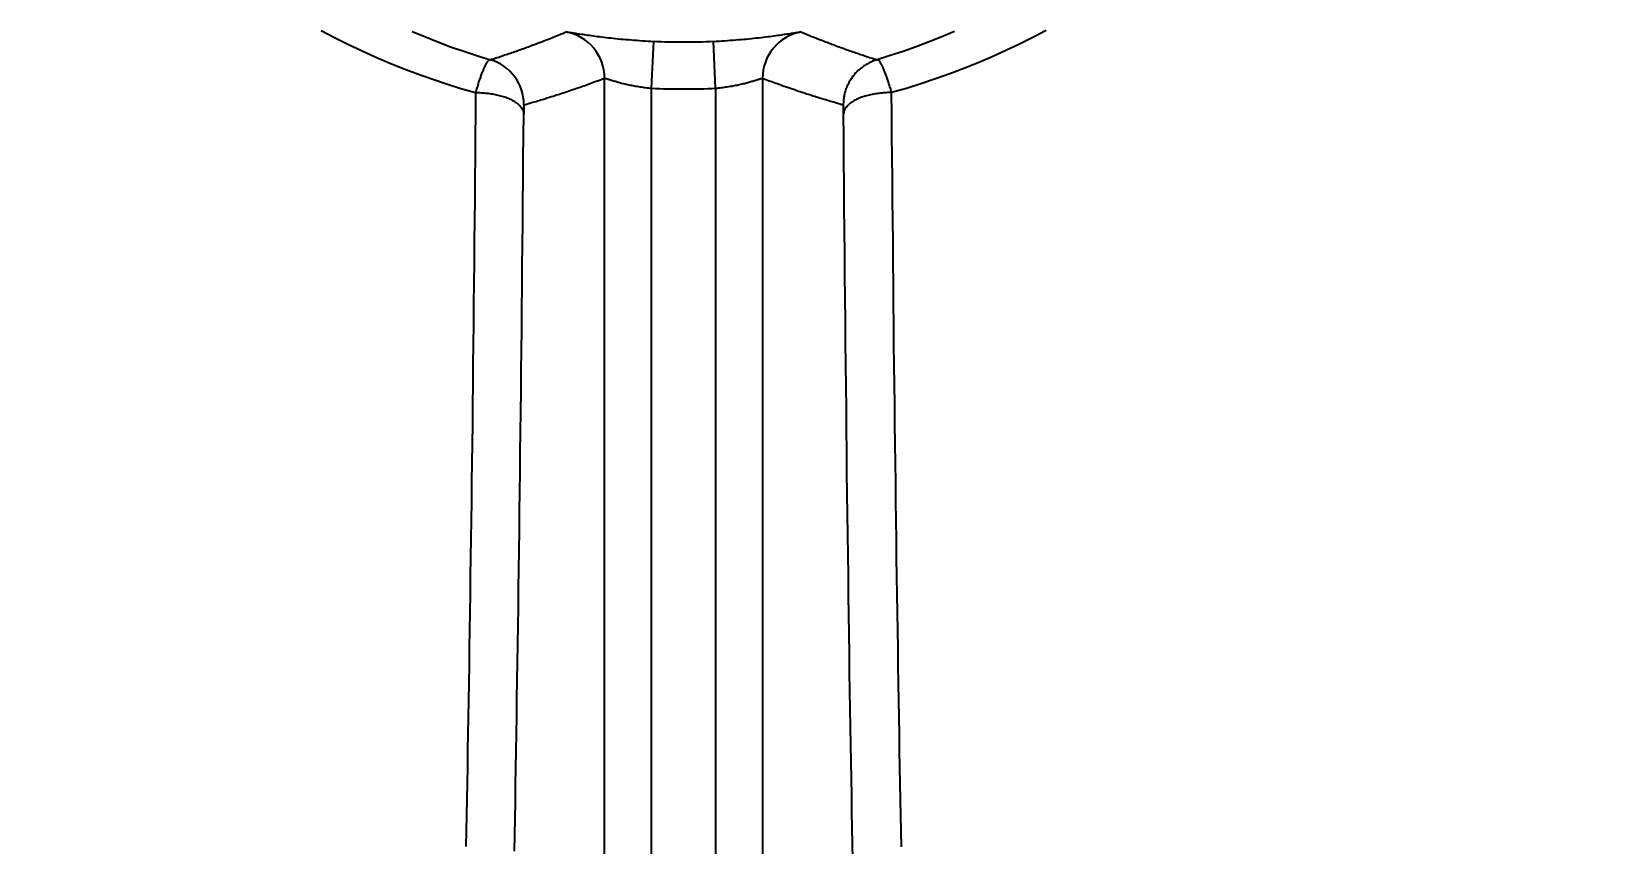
# Model space of a CAD drawing. Extents: x 0 to 395, y 0 to 289.
# Drawn here: x 110.51 to 120.61, y 237.98 to 243.16 of the extents above; entities that cross this region are included whole.
import ezdxf

# ---------------------------------------------------------------- set-up
doc = ezdxf.new("R2010")
doc.units = 0
doc.header["$LTSCALE"] = 10
doc.header["$MEASUREMENT"] = 0
doc.header["$PDMODE"] = 3
doc.header["$PDSIZE"] = -10
doc.layers.get('0').update_dxf_attribs({"linetype": 'CONTINUOUS'})
doc.layers.get('DEFPOINTS').update_dxf_attribs({"linetype": 'CONTINUOUS'})
doc.layers.add('1', color=7, linetype='CONTINUOUS')
doc.styles.add('Daelim Dimension', font='')
doc.styles.get('Daelim Dimension').set_extended_font_data('나눔고딕')
doc.dimstyles.new('DEFAULT', dxfattribs={"dimscale": 2, "dimtxt": 2, "dimasz": 2, "dimexe": 0, "dimexo": 2, "dimgap": 1, "dimtad": 1, "dimdec": 0, "dimzin": 9, "dimdsep": 46, "dimtxsty": 'Daelim Dimension', "dimcen": 0.5, "dimclrd": 5, "dimclre": 5, "dimclrt": 256, "dimadec": 1, "dimazin": 0, "dimtfac": 1, "dimtdec": 0, "dimtix": 1, "dimtmove": 0, "dimatfit": 3, "dimfxl": 1, "dimtolj": 1, "dimtzin": 1, "dimlwd": 9, "dimlwe": 9, "dimarcsym": 0})

# ---------------------------------------------------------------- blocks, each defined once
blk = doc.blocks.new('*D2')
at = {"color": 5, "linetype": 'ByBlock', "lineweight": 9, "ltscale": 0.5, "transparency": 16777216}
for p, q in [((118.67, 247.167), (149.411, 247.167)), ((149.411, 243.167), (149.411, 228.668)), ((120.97, 224.668), (149.411, 224.668))]:
    blk.add_line(p, q, dxfattribs=at)
at = {"color": 5, "ltscale": 0.5, "transparency": 16777216}
for points in [[(148.744, 243.167), (150.078, 243.167), (149.411, 247.167)], [(148.744, 228.668), (150.078, 228.668), (149.411, 224.668)]]:
    blk.add_solid(points, dxfattribs=at)
at = {"layer": 'DEFPOINTS', "color": 0, "ltscale": 0.5, "transparency": 16777216}
for p in [(114.67, 247.167), (116.97, 224.668), (149.411, 224.668)]:
    blk.add_point(p, dxfattribs=at)
at = {"color": 7, "ltscale": 0.5, "transparency": 16777216, "insert": (143.99, 235.917), "char_height": 6, "attachment_point": 5, "rotation": 90, "style": 'Daelim Dimension'}
blk.add_mtext('\\A1;22.5', dxfattribs=at)
blk = doc.blocks.new('*D7')
at = {"color": 5, "linetype": 'ByBlock', "lineweight": 9, "ltscale": 0.5, "transparency": 16777216}
for p, q in [((110.67, 270.43), (71.782, 270.43)), ((71.782, 266.43), (71.782, 213.906)), ((110.67, 209.906), (71.782, 209.906))]:
    blk.add_line(p, q, dxfattribs=at)
at = {"color": 5, "ltscale": 0.5, "transparency": 16777216}
for points in [[(71.116, 266.43), (72.449, 266.43), (71.782, 270.43)], [(71.116, 213.906), (72.449, 213.906), (71.782, 209.906)]]:
    blk.add_solid(points, dxfattribs=at)
at = {"layer": 'DEFPOINTS', "color": 0, "ltscale": 0.5, "transparency": 16777216}
for p in [(114.67, 270.43), (71.782, 209.906), (114.67, 209.906)]:
    blk.add_point(p, dxfattribs=at)
at = {"color": 7, "ltscale": 0.5, "transparency": 16777216, "insert": (66.516, 240.168), "char_height": 6, "attachment_point": 5, "rotation": 90, "style": 'Daelim Dimension'}
blk.add_mtext('\\A1;61', dxfattribs=at)

msp = doc.modelspace()

# ---------------------------------------------------------------- linework, layer by layer
at = {"layer": '1'}
for p, q in [((114.465, 242.797), (114.479, 243.096)), ((114.874, 242.797), (114.86, 243.096)), ((114.165, 234.325), (114.165, 242.861)), ((114.465, 234.325), (114.465, 242.797)), ((114.874, 242.797), (114.874, 234.325)), ((115.174, 242.861), (115.174, 234.325))]:
    msp.add_line(p, q, dxfattribs=at)
for points in [[(112.355, 243.165), (112.44, 243.121), (112.526, 243.078), (112.613, 243.037), (112.701, 242.997), (112.79, 242.96), (112.88, 242.923), (112.971, 242.889), (113.062, 242.856), (113.155, 242.825), (113.248, 242.796), (113.342, 242.769)], [(112.937, 243.16), (113.018, 243.126), (113.1, 243.093), (113.182, 243.062), (113.266, 243.033), (113.35, 243.005), (113.435, 242.979)], [(113.435, 242.979), (113.444, 242.982), (113.453, 242.984), (113.462, 242.987), (113.471, 242.99), (113.48, 242.993), (113.49, 242.996), (113.499, 242.999), (113.508, 243.002), (113.517, 243.006), (113.527, 243.009), (113.536, 243.012), (113.545, 243.015), (113.555, 243.018), (113.564, 243.021), (113.574, 243.025), (113.583, 243.028), (113.592, 243.031), (113.602, 243.034), (113.611, 243.038), (113.621, 243.041), (113.631, 243.045), (113.64, 243.048), (113.65, 243.051), (113.66, 243.055), (113.669, 243.058), (113.679, 243.062), (113.689, 243.066), (113.699, 243.069), (113.708, 243.073), (113.718, 243.076), (113.728, 243.08), (113.738, 243.084), (113.748, 243.088), (113.758, 243.091), (113.768, 243.095), (113.778, 243.099), (113.788, 243.103), (113.798, 243.107), (113.808, 243.111), (113.818, 243.115), (113.828, 243.119), (113.838, 243.123), (113.848, 243.127), (113.858, 243.131), (113.869, 243.135), (113.879, 243.139), (113.889, 243.143), (113.9, 243.147), (113.91, 243.152), (113.92, 243.156)], [(113.92, 243.156), (113.921, 243.156), (113.922, 243.156), (113.923, 243.156), (113.925, 243.156), (113.928, 243.155), (113.931, 243.155), (113.934, 243.155), (113.938, 243.154), (113.943, 243.153), (113.948, 243.153), (113.954, 243.152), (113.96, 243.151), (113.966, 243.15), (113.973, 243.149), (113.981, 243.148), (113.989, 243.146), (113.997, 243.145), (114.006, 243.144), (114.015, 243.142), (114.025, 243.141), (114.035, 243.139), (114.046, 243.138), (114.057, 243.136), (114.068, 243.135), (114.08, 243.133), (114.093, 243.131), (114.105, 243.13), (114.119, 243.128), (114.132, 243.126), (114.146, 243.125), (114.16, 243.123), (114.175, 243.121), (114.19, 243.119), (114.205, 243.118), (114.221, 243.116), (114.236, 243.114), (114.252, 243.113), (114.269, 243.111), (114.285, 243.11), (114.302, 243.108), (114.319, 243.107), (114.337, 243.105), (114.354, 243.104), (114.372, 243.103), (114.389, 243.101), (114.407, 243.1), (114.425, 243.099), (114.443, 243.098), (114.461, 243.097), (114.479, 243.096)], [(114.86, 243.096), (114.878, 243.097), (114.896, 243.098), (114.914, 243.099), (114.932, 243.1), (114.95, 243.101), (114.968, 243.103), (114.985, 243.104), (115.003, 243.105), (115.02, 243.107), (115.037, 243.108), (115.054, 243.11), (115.07, 243.111), (115.087, 243.113), (115.103, 243.114), (115.119, 243.116), (115.134, 243.118), (115.15, 243.119), (115.165, 243.121), (115.179, 243.123), (115.193, 243.125), (115.207, 243.126), (115.221, 243.128), (115.234, 243.13), (115.247, 243.131), (115.259, 243.133), (115.271, 243.135), (115.283, 243.136), (115.294, 243.138), (115.304, 243.139), (115.315, 243.141), (115.324, 243.142), (115.334, 243.144), (115.343, 243.145), (115.351, 243.146), (115.359, 243.148), (115.366, 243.149), (115.373, 243.15), (115.38, 243.151), (115.386, 243.152), (115.391, 243.153), (115.397, 243.153), (115.401, 243.154), (115.405, 243.155), (115.409, 243.155), (115.412, 243.155), (115.414, 243.156), (115.416, 243.156), (115.418, 243.156), (115.419, 243.156), (115.419, 243.156)], [(115.419, 243.156), (115.429, 243.152), (115.439, 243.148), (115.449, 243.144), (115.459, 243.14), (115.469, 243.136), (115.478, 243.132), (115.488, 243.128), (115.498, 243.124), (115.508, 243.12), (115.518, 243.116), (115.527, 243.112), (115.537, 243.108), (115.547, 243.105), (115.557, 243.101), (115.567, 243.097), (115.576, 243.093), (115.586, 243.09), (115.596, 243.086), (115.606, 243.082), (115.615, 243.079), (115.625, 243.075), (115.635, 243.071), (115.645, 243.068), (115.654, 243.064), (115.664, 243.061), (115.674, 243.057), (115.683, 243.054), (115.693, 243.05), (115.703, 243.047), (115.712, 243.043), (115.722, 243.04), (115.732, 243.036), (115.741, 243.033), (115.751, 243.03), (115.761, 243.026), (115.77, 243.023), (115.78, 243.02), (115.79, 243.016), (115.799, 243.013), (115.809, 243.01), (115.818, 243.007), (115.828, 243.004), (115.838, 243), (115.847, 242.997), (115.857, 242.994), (115.866, 242.991), (115.876, 242.988), (115.885, 242.985), (115.895, 242.982), (115.905, 242.979)], [(116.399, 243.158), (116.318, 243.124), (116.237, 243.092), (116.155, 243.061), (116.072, 243.032), (115.989, 243.005), (115.905, 242.979)], [(116.985, 243.165), (116.9, 243.121), (116.814, 243.078), (116.727, 243.037), (116.639, 242.997), (116.55, 242.959), (116.46, 242.923), (116.369, 242.889), (116.278, 242.856), (116.185, 242.825), (116.092, 242.796), (115.998, 242.769)], [(113.435, 242.979), (113.434, 242.979), (113.432, 242.979), (113.431, 242.979), (113.43, 242.978), (113.429, 242.978), (113.427, 242.977), (113.426, 242.976), (113.424, 242.975), (113.423, 242.973), (113.421, 242.972), (113.42, 242.97), (113.418, 242.968), (113.416, 242.966), (113.415, 242.963), (113.413, 242.961), (113.411, 242.958), (113.41, 242.955), (113.408, 242.952), (113.406, 242.949), (113.404, 242.945), (113.402, 242.942), (113.4, 242.938), (113.399, 242.934), (113.397, 242.93), (113.395, 242.925), (113.393, 242.921), (113.391, 242.916), (113.389, 242.911), (113.387, 242.906), (113.384, 242.901), (113.382, 242.896), (113.38, 242.89), (113.378, 242.885), (113.376, 242.879), (113.374, 242.873), (113.372, 242.867), (113.37, 242.861), (113.368, 242.854), (113.365, 242.848), (113.363, 242.841), (113.361, 242.835), (113.359, 242.828), (113.357, 242.821), (113.355, 242.814), (113.353, 242.807), (113.35, 242.799), (113.348, 242.792), (113.346, 242.784), (113.344, 242.777), (113.342, 242.769)], [(115.905, 242.979), (115.897, 242.976), (115.89, 242.974), (115.883, 242.971), (115.876, 242.969), (115.869, 242.966), (115.861, 242.962), (115.854, 242.959), (115.848, 242.955), (115.841, 242.951), (115.834, 242.947), (115.827, 242.943), (115.82, 242.939), (115.814, 242.934), (115.808, 242.93), (115.801, 242.925), (115.795, 242.919), (115.789, 242.914), (115.783, 242.909), (115.777, 242.903), (115.772, 242.897), (115.766, 242.892), (115.761, 242.886), (115.756, 242.879), (115.751, 242.873), (115.746, 242.867), (115.742, 242.86), (115.737, 242.853), (115.733, 242.847), (115.729, 242.84), (115.725, 242.833), (115.722, 242.826), (115.718, 242.819), (115.715, 242.812), (115.712, 242.805), (115.709, 242.798), (115.706, 242.791), (115.704, 242.783), (115.702, 242.776), (115.7, 242.769), (115.698, 242.762), (115.696, 242.755), (115.695, 242.747), (115.693, 242.74), (115.692, 242.733), (115.691, 242.726), (115.691, 242.719), (115.69, 242.712), (115.69, 242.705), (115.689, 242.698), (115.689, 242.691)], [(115.998, 242.769), (115.996, 242.777), (115.994, 242.784), (115.992, 242.792), (115.989, 242.799), (115.987, 242.806), (115.985, 242.814), (115.983, 242.821), (115.981, 242.828), (115.979, 242.835), (115.976, 242.841), (115.974, 242.848), (115.972, 242.854), (115.97, 242.861), (115.968, 242.867), (115.966, 242.873), (115.964, 242.879), (115.961, 242.885), (115.959, 242.89), (115.957, 242.896), (115.955, 242.901), (115.953, 242.906), (115.951, 242.911), (115.949, 242.916), (115.947, 242.921), (115.945, 242.925), (115.943, 242.93), (115.941, 242.934), (115.939, 242.938), (115.937, 242.942), (115.936, 242.945), (115.934, 242.949), (115.932, 242.952), (115.93, 242.955), (115.928, 242.958), (115.927, 242.961), (115.925, 242.963), (115.923, 242.966), (115.922, 242.968), (115.92, 242.97), (115.918, 242.972), (115.917, 242.973), (115.915, 242.975), (115.914, 242.976), (115.912, 242.977), (115.911, 242.978), (115.91, 242.978), (115.908, 242.979), (115.907, 242.979), (115.906, 242.979), (115.905, 242.979)], [(113.65, 242.691), (113.66, 242.694), (113.669, 242.696), (113.679, 242.699), (113.688, 242.702), (113.698, 242.705), (113.708, 242.708), (113.718, 242.711), (113.727, 242.713), (113.737, 242.716), (113.747, 242.719), (113.757, 242.722), (113.767, 242.725), (113.777, 242.728), (113.787, 242.731), (113.797, 242.735), (113.807, 242.738), (113.817, 242.741), (113.827, 242.744), (113.837, 242.747), (113.847, 242.75), (113.857, 242.754), (113.868, 242.757), (113.878, 242.76), (113.888, 242.764), (113.898, 242.767), (113.909, 242.77), (113.919, 242.774), (113.929, 242.777), (113.94, 242.781), (113.95, 242.784), (113.961, 242.788), (113.971, 242.791), (113.982, 242.795), (113.992, 242.799), (114.003, 242.802), (114.013, 242.806), (114.024, 242.81), (114.035, 242.813), (114.045, 242.817), (114.056, 242.821), (114.067, 242.825), (114.078, 242.829), (114.089, 242.833), (114.099, 242.837), (114.11, 242.841), (114.121, 242.845), (114.132, 242.849), (114.143, 242.853), (114.154, 242.857), (114.165, 242.861)], [(114.165, 242.861), (114.165, 242.861), (114.166, 242.861), (114.167, 242.861), (114.168, 242.861), (114.169, 242.86), (114.171, 242.86), (114.173, 242.859), (114.175, 242.859), (114.178, 242.858), (114.181, 242.857), (114.184, 242.856), (114.187, 242.855), (114.191, 242.854), (114.195, 242.853), (114.199, 242.852), (114.203, 242.85), (114.208, 242.849), (114.213, 242.847), (114.218, 242.846), (114.223, 242.844), (114.229, 242.843), (114.234, 242.841), (114.241, 242.839), (114.247, 242.837), (114.253, 242.836), (114.26, 242.834), (114.267, 242.832), (114.274, 242.83), (114.281, 242.828), (114.289, 242.826), (114.296, 242.825), (114.304, 242.823), (114.312, 242.821), (114.32, 242.819), (114.329, 242.817), (114.337, 242.816), (114.346, 242.814), (114.354, 242.812), (114.363, 242.811), (114.372, 242.809), (114.381, 242.807), (114.39, 242.806), (114.399, 242.805), (114.409, 242.803), (114.418, 242.802), (114.427, 242.801), (114.437, 242.8), (114.446, 242.799), (114.456, 242.797), (114.465, 242.797)], [(114.874, 242.797), (114.884, 242.797), (114.893, 242.799), (114.903, 242.8), (114.912, 242.801), (114.922, 242.802), (114.931, 242.803), (114.94, 242.805), (114.949, 242.806), (114.959, 242.808), (114.968, 242.809), (114.977, 242.811), (114.985, 242.812), (114.994, 242.814), (115.003, 242.816), (115.011, 242.817), (115.019, 242.819), (115.027, 242.821), (115.035, 242.823), (115.043, 242.825), (115.051, 242.826), (115.058, 242.828), (115.066, 242.83), (115.073, 242.832), (115.08, 242.834), (115.086, 242.836), (115.093, 242.837), (115.099, 242.839), (115.105, 242.841), (115.111, 242.843), (115.117, 242.844), (115.122, 242.846), (115.127, 242.847), (115.132, 242.849), (115.137, 242.85), (115.141, 242.852), (115.145, 242.853), (115.149, 242.854), (115.152, 242.855), (115.156, 242.856), (115.159, 242.857), (115.162, 242.858), (115.164, 242.859), (115.166, 242.859), (115.168, 242.86), (115.17, 242.86), (115.172, 242.861), (115.173, 242.861), (115.173, 242.861), (115.174, 242.861), (115.174, 242.861)], [(115.174, 242.861), (115.185, 242.857), (115.195, 242.853), (115.206, 242.849), (115.216, 242.845), (115.227, 242.842), (115.237, 242.838), (115.248, 242.834), (115.258, 242.83), (115.269, 242.826), (115.279, 242.823), (115.29, 242.819), (115.3, 242.815), (115.31, 242.811), (115.321, 242.808), (115.331, 242.804), (115.342, 242.801), (115.352, 242.797), (115.362, 242.793), (115.373, 242.79), (115.383, 242.786), (115.393, 242.783), (115.404, 242.779), (115.414, 242.776), (115.424, 242.772), (115.435, 242.769), (115.445, 242.766), (115.455, 242.762), (115.466, 242.759), (115.476, 242.756), (115.486, 242.752), (115.496, 242.749), (115.507, 242.746), (115.517, 242.743), (115.527, 242.739), (115.537, 242.736), (115.547, 242.733), (115.558, 242.73), (115.568, 242.727), (115.578, 242.724), (115.588, 242.721), (115.598, 242.718), (115.608, 242.715), (115.619, 242.712), (115.629, 242.709), (115.639, 242.706), (115.649, 242.703), (115.659, 242.7), (115.669, 242.697), (115.679, 242.694), (115.689, 242.691)], [(113.342, 242.769), (113.341, 242.631), (113.339, 242.493), (113.338, 242.356), (113.337, 242.22), (113.336, 242.085), (113.335, 241.95), (113.333, 241.817), (113.332, 241.684), (113.331, 241.552), (113.329, 241.421), (113.328, 241.291), (113.327, 241.161), (113.325, 241.033), (113.324, 240.905), (113.322, 240.779), (113.321, 240.653), (113.319, 240.528), (113.318, 240.405), (113.316, 240.282), (113.315, 240.16), (113.313, 240.039), (113.311, 239.92), (113.31, 239.801), (113.308, 239.684), (113.306, 239.567), (113.305, 239.452), (113.303, 239.337), (113.301, 239.224), (113.3, 239.112), (113.298, 239.001), (113.296, 238.892), (113.294, 238.783), (113.292, 238.676), (113.291, 238.569), (113.289, 238.464), (113.287, 238.361), (113.285, 238.258), (113.283, 238.157), (113.281, 238.056), (113.279, 237.957)], [(113.342, 242.769), (113.35, 242.769), (113.359, 242.769), (113.368, 242.769), (113.377, 242.768), (113.385, 242.768), (113.394, 242.767), (113.403, 242.766), (113.412, 242.766), (113.422, 242.765), (113.431, 242.763), (113.44, 242.762), (113.449, 242.761), (113.458, 242.759), (113.467, 242.757), (113.475, 242.755), (113.484, 242.753), (113.493, 242.751), (113.501, 242.749), (113.51, 242.747), (113.518, 242.744), (113.526, 242.741), (113.534, 242.739), (113.542, 242.736), (113.549, 242.733), (113.557, 242.729), (113.564, 242.726), (113.571, 242.723), (113.577, 242.719), (113.584, 242.716), (113.59, 242.712), (113.595, 242.708), (113.601, 242.705), (113.606, 242.701), (113.611, 242.697), (113.616, 242.693), (113.62, 242.689), (113.624, 242.685), (113.627, 242.681), (113.631, 242.677), (113.634, 242.673), (113.637, 242.669), (113.639, 242.664), (113.641, 242.66), (113.643, 242.656), (113.645, 242.652), (113.646, 242.648), (113.647, 242.644), (113.648, 242.64), (113.648, 242.636), (113.649, 242.632)], [(113.65, 242.691), (113.65, 242.691), (113.65, 242.691), (113.65, 242.691), (113.65, 242.691), (113.65, 242.69), (113.65, 242.69), (113.65, 242.69), (113.65, 242.69), (113.65, 242.689), (113.65, 242.689), (113.65, 242.689), (113.65, 242.688), (113.65, 242.688), (113.65, 242.687), (113.65, 242.687), (113.65, 242.686), (113.649, 242.685), (113.649, 242.685), (113.649, 242.684), (113.649, 242.683), (113.649, 242.683), (113.649, 242.682), (113.649, 242.681), (113.649, 242.68), (113.649, 242.679), (113.649, 242.678), (113.649, 242.677), (113.649, 242.675), (113.649, 242.674), (113.649, 242.672), (113.649, 242.671), (113.649, 242.669), (113.649, 242.667), (113.649, 242.666), (113.649, 242.664), (113.649, 242.662), (113.649, 242.66), (113.649, 242.659), (113.649, 242.657), (113.649, 242.655), (113.649, 242.653), (113.649, 242.651), (113.649, 242.648), (113.649, 242.646), (113.649, 242.644), (113.649, 242.642), (113.649, 242.639), (113.649, 242.637), (113.649, 242.635), (113.649, 242.632)], [(115.691, 242.632), (115.691, 242.634), (115.691, 242.636), (115.691, 242.638), (115.691, 242.639), (115.691, 242.641), (115.691, 242.643), (115.691, 242.644), (115.691, 242.646), (115.691, 242.648), (115.691, 242.649), (115.691, 242.651), (115.691, 242.653), (115.691, 242.654), (115.691, 242.656), (115.691, 242.657), (115.691, 242.659), (115.691, 242.66), (115.691, 242.661), (115.69, 242.663), (115.69, 242.664), (115.69, 242.666), (115.69, 242.667), (115.69, 242.668), (115.69, 242.669), (115.69, 242.671), (115.69, 242.672), (115.69, 242.674), (115.69, 242.675), (115.69, 242.677), (115.69, 242.678), (115.69, 242.679), (115.69, 242.68), (115.69, 242.682), (115.69, 242.683), (115.69, 242.684), (115.69, 242.685), (115.69, 242.685), (115.69, 242.686), (115.69, 242.687), (115.69, 242.688), (115.69, 242.688), (115.69, 242.689), (115.69, 242.689), (115.69, 242.69), (115.69, 242.69), (115.69, 242.69), (115.69, 242.691), (115.689, 242.691), (115.689, 242.691), (115.689, 242.691)], [(115.998, 242.769), (115.99, 242.769), (115.981, 242.769), (115.972, 242.769), (115.963, 242.768), (115.954, 242.768), (115.945, 242.767), (115.936, 242.766), (115.927, 242.765), (115.918, 242.764), (115.909, 242.763), (115.9, 242.762), (115.891, 242.761), (115.882, 242.759), (115.873, 242.757), (115.864, 242.755), (115.856, 242.753), (115.847, 242.751), (115.838, 242.749), (115.83, 242.747), (115.822, 242.744), (115.814, 242.741), (115.806, 242.739), (115.798, 242.736), (115.79, 242.733), (115.783, 242.729), (115.776, 242.726), (115.769, 242.723), (115.762, 242.719), (115.756, 242.716), (115.75, 242.712), (115.744, 242.708), (115.739, 242.705), (115.733, 242.701), (115.729, 242.697), (115.724, 242.693), (115.72, 242.689), (115.716, 242.685), (115.712, 242.681), (115.709, 242.677), (115.706, 242.673), (115.703, 242.669), (115.7, 242.664), (115.698, 242.66), (115.696, 242.656), (115.695, 242.652), (115.693, 242.648), (115.692, 242.644), (115.692, 242.64), (115.691, 242.636), (115.691, 242.632)], [(116.061, 237.956), (116.059, 238.055), (116.057, 238.155), (116.055, 238.256), (116.053, 238.359), (116.051, 238.463), (116.049, 238.568), (116.048, 238.674), (116.046, 238.782), (116.044, 238.89), (116.042, 239), (116.04, 239.111), (116.039, 239.223), (116.037, 239.336), (116.035, 239.45), (116.034, 239.566), (116.032, 239.682), (116.03, 239.8), (116.029, 239.919), (116.027, 240.038), (116.025, 240.159), (116.024, 240.281), (116.022, 240.403), (116.021, 240.527), (116.019, 240.652), (116.018, 240.778), (116.016, 240.904), (116.015, 241.032), (116.013, 241.16), (116.012, 241.29), (116.011, 241.42), (116.009, 241.551), (116.008, 241.683), (116.007, 241.816), (116.005, 241.95), (116.004, 242.084), (116.003, 242.22), (116.002, 242.356), (116, 242.493), (115.999, 242.631), (115.998, 242.769)], [(113.59, 237.927), (113.592, 238.031), (113.594, 238.135), (113.596, 238.241), (113.597, 238.349), (113.599, 238.457), (113.601, 238.566), (113.603, 238.677), (113.605, 238.789), (113.606, 238.902), (113.608, 239.017), (113.61, 239.132), (113.612, 239.249), (113.613, 239.366), (113.615, 239.485), (113.616, 239.605), (113.618, 239.726), (113.62, 239.848), (113.621, 239.971), (113.623, 240.095), (113.624, 240.22), (113.626, 240.347), (113.627, 240.474), (113.629, 240.602), (113.63, 240.731), (113.632, 240.861), (113.633, 240.992), (113.635, 241.124), (113.636, 241.257), (113.637, 241.391), (113.639, 241.525), (113.64, 241.661), (113.641, 241.797), (113.643, 241.934), (113.644, 242.072), (113.645, 242.211), (113.646, 242.351), (113.647, 242.491), (113.649, 242.632)], [(115.75, 237.879), (115.749, 237.977), (115.747, 238.077), (115.745, 238.179), (115.743, 238.284), (115.741, 238.39), (115.739, 238.498), (115.738, 238.609), (115.736, 238.721), (115.734, 238.835), (115.732, 238.951), (115.73, 239.069), (115.729, 239.19), (115.727, 239.312), (115.725, 239.435), (115.723, 239.561), (115.722, 239.688), (115.72, 239.817), (115.718, 239.947), (115.717, 240.079), (115.715, 240.211), (115.713, 240.346), (115.712, 240.481), (115.71, 240.617), (115.709, 240.755), (115.707, 240.893), (115.706, 241.033), (115.704, 241.173), (115.703, 241.314), (115.701, 241.456), (115.7, 241.599), (115.699, 241.743), (115.697, 241.889), (115.696, 242.035), (115.695, 242.183), (115.693, 242.331), (115.692, 242.481), (115.691, 242.632)]]:
    msp.add_lwpolyline(points, dxfattribs=at)
for radius in [4.076, 4.376]:
    msp.add_arc((114.67, 247.168), radius, 267.3191, 272.6809, dxfattribs=at)
for centre, major_axis, ratio, start_param, end_param in [((113.865, 242.861), (-0.106, 0.281), 0.999859, 4.350806, 5.736782), ((115.474, 242.861), (0.106, 0.281), 0.999859, 0.54643, 1.932415), ((113.35, 242.691), (0.082, -0.289), 0.999867, 1.293723, 2.577811)]:
    msp.add_ellipse(centre, major_axis=major_axis, ratio=ratio, start_param=start_param, end_param=end_param, dxfattribs=at)

# ---------------------------------------------------------------- dimensions: what is measured, and where the dimension line sits
at = {"color": 5, "ltscale": 0.5}
dim = msp.add_linear_dim(base=(71.782, 209.906), p1=(114.67, 270.43), p2=(114.67, 209.906), angle=90, dimstyle='DEFAULT', override={"dimtxt": 3, "dimclrt": 7, "dimfxl": 1.25, "dimarcsym": 1}, dxfattribs=at)
dim.commit()
dim.dimension.update_dxf_attribs({"geometry": '*D7', "text_midpoint": (66.516, 240.168)})
dim = msp.add_linear_dim(base=(149.411, 224.668), p1=(114.67, 247.167), p2=(116.97, 224.668), angle=90, text='<>.5', dimstyle='DEFAULT', override={"dimtxt": 3, "dimdec": 0, "dimclrd": 5, "dimclre": 5, "dimclrt": 7, "dimfxl": 1.25, "dimarcsym": 1}, dxfattribs=at)
dim.commit()
dim.dimension.update_dxf_attribs({"geometry": '*D2', "text_midpoint": (143.99, 235.917)})

doc.saveas('drawing.dxf')
